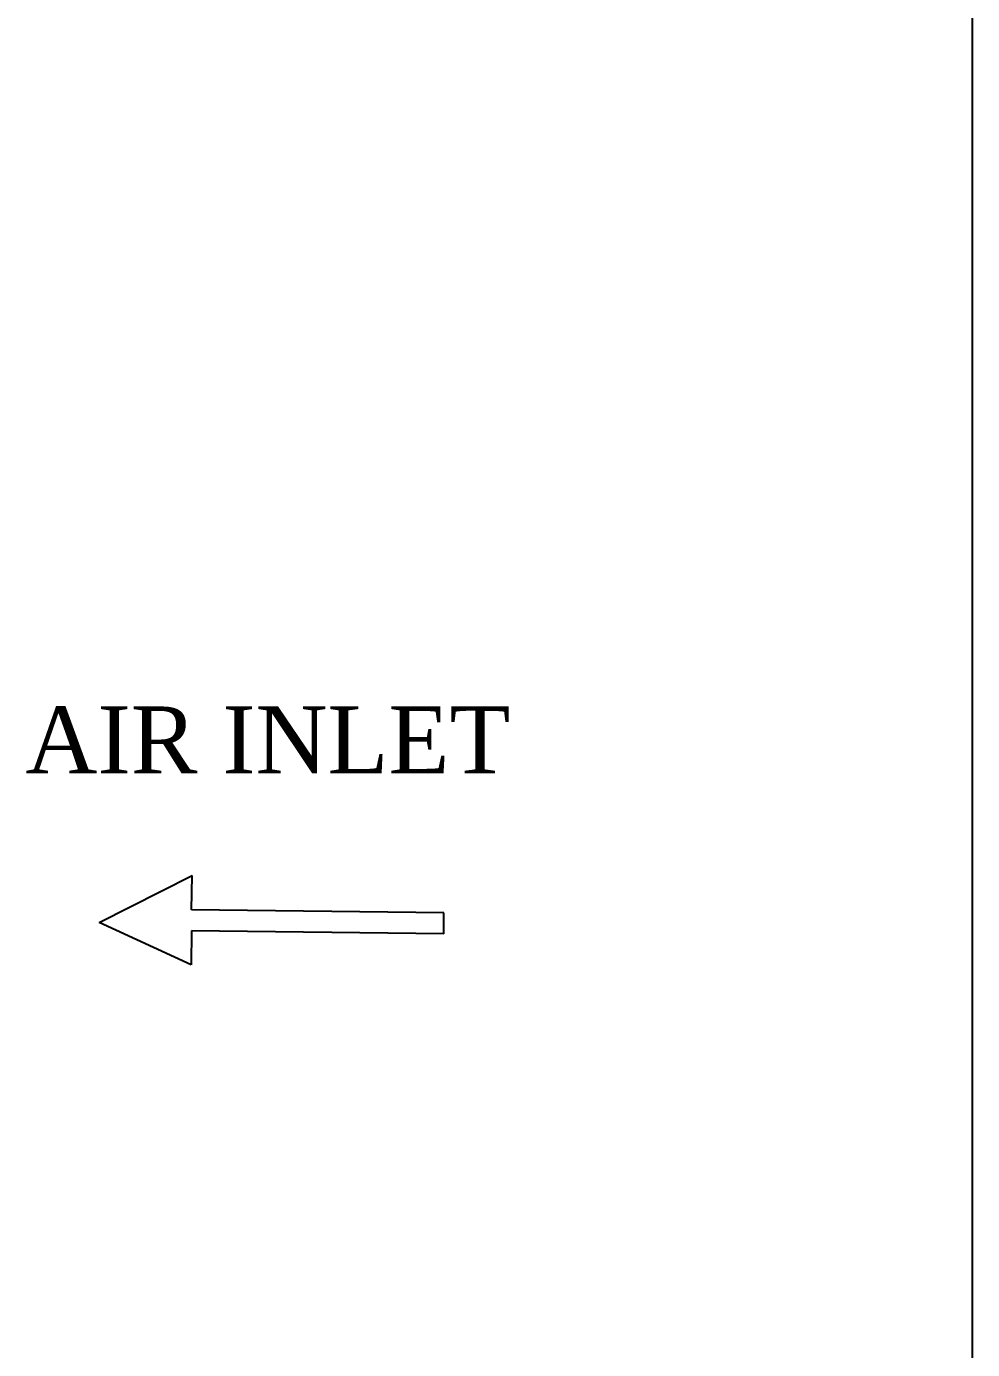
# Model space of a CAD drawing. Header units: millimetres. Extents: x 324 to 7054, y -67 to 2159.
# Drawn here: x 4563.3 to 4846, y 1387 to 1782.5 of the extents above; entities that cross this region are included whole.
import ezdxf
from ezdxf.enums import TextEntityAlignment as Align

# ---------------------------------------------------------------- set-up
doc = ezdxf.new("R2010")
doc.units = ezdxf.units.MM
doc.header["$LTSCALE"] = 153.67
doc.layers.get('0').update_dxf_attribs({"linetype": 'CONTINUOUS'})
doc.styles.get("Standard").update_dxf_attribs({"font": 'times.ttf'})

# ---------------------------------------------------------------- blocks, each defined once
blk = doc.blocks.new('ARROW_4_BL1', base_point=(2290.53, 1379.95))
at = {"color": 7, "linetype": 'Continuous'}
for p, q in [((2314.47, 1383.07), (2314.59, 1393.28)), ((2314.59, 1393.28), (2342.06, 1380.6)), ((2239.08, 1383.97), (2239, 1377.74)), ((2239.08, 1383.97), (2314.47, 1383.07)), ((2342.06, 1380.6), (2314.27, 1366.62)), ((2239, 1377.74), (2314.4, 1376.83)), ((2314.4, 1376.83), (2314.27, 1366.62))]:
    blk.add_line(p, q, dxfattribs=at)

msp = doc.modelspace()

# ---------------------------------------------------------------- linework, layer by layer
at = {"linetype": 'Continuous'}
msp.add_line((4846, 0), (4846, 2159), dxfattribs=at)

# ---------------------------------------------------------------- block references
at = {"linetype": 'Continuous', "rotation": 180}
msp.add_blockref('ARROW_4_BL1', (4636.52742, 1515.33333), dxfattribs=at)

# ---------------------------------------------------------------- texts
at = {"linetype": 'Continuous', "width": 1.009646}
msp.add_text('AIR INLET', height=20, dxfattribs=at).set_placement((4563.00472, 1559.23592), (4707.90745, 1559.23592), align=Align.FIT)

doc.saveas('drawing.dxf')
